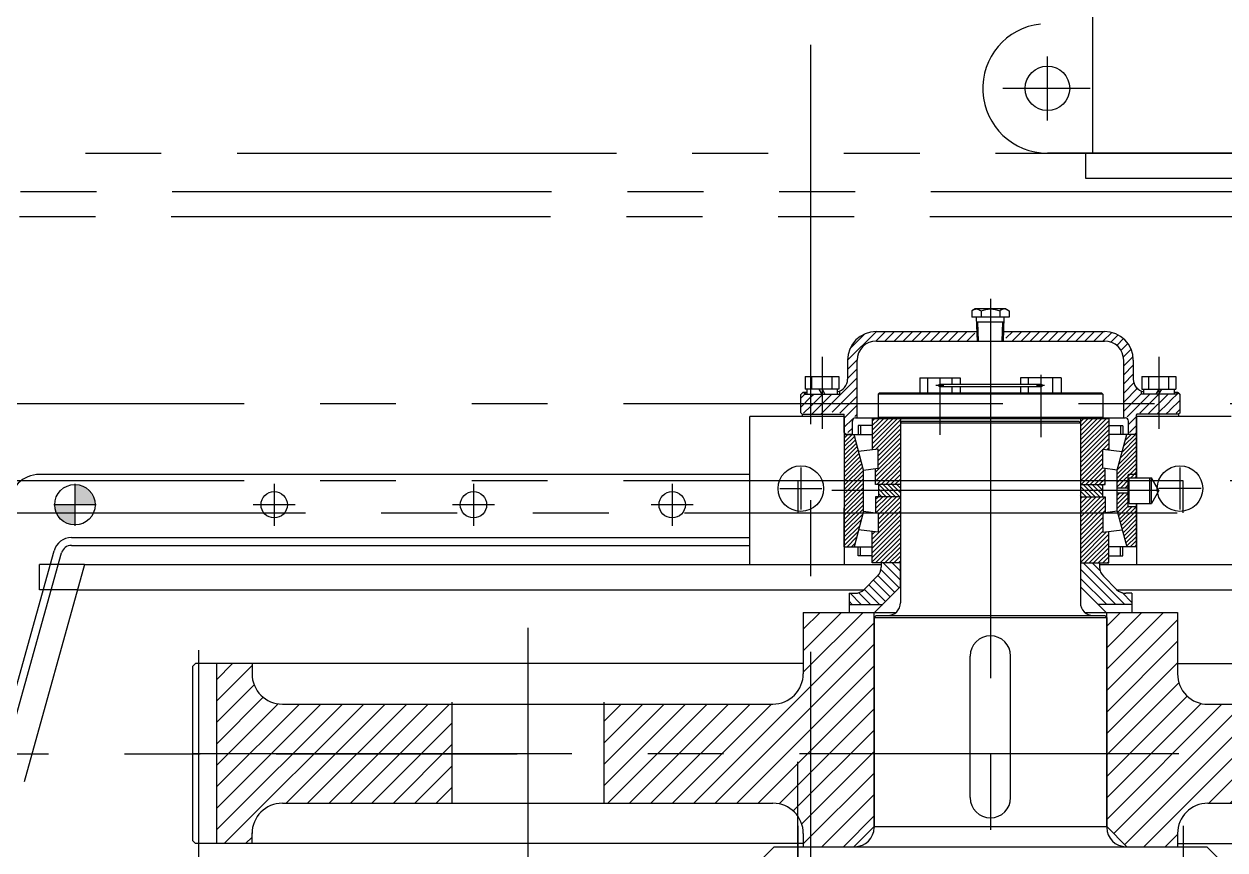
# Model space of a CAD drawing. Header units: millimetres. Extents: x 0 to 12600, y -343 to 8910.
# Drawn here: x 6729 to 7917, y 5411 to 6228 of the extents above; entities that cross this region are included whole.
import ezdxf

# ---------------------------------------------------------------- set-up
doc = ezdxf.new("R2010")
doc.units = ezdxf.units.MM
doc.header["$LTSCALE"] = 300
for name, pattern in [('F', [0.75, 0.5, -0.25]), ('G', [2, 1.25, -0.25, 0.25, -0.25]), ('K', [2.5, 1.25, -0.25, 0.25, -0.25, 0.25, -0.25])]:
    doc.linetypes.add(name, pattern=pattern)
for name, color, linetype in [('01', 7, 'Continuous'), ('02', 1, 'Continuous'), ('04', 2, 'F'), ('05', 142, 'G'), ('07', 6, 'K'), ('10', 1, 'Continuous'), ('11', 3, 'Continuous')]:
    doc.layers.add(name, color=color, linetype=linetype)
pattern_1 = [(225, (8758.306, 6442.174), (-10.6066, 10.6066), [])]
pattern_2 = [(225, (12916.6705, 7083.374), (-4.490128, 4.490128), [])]

# ---------------------------------------------------------------- blocks, each defined once
blk = doc.blocks.new('rtret')
at = {"layer": '05', "color": 142, "linetype": 'G'}
blk.add_line((8495.3, 1429.2), (8495.3, -3356.6), dxfattribs=at)
at = {"layer": '07', "color": 6, "linetype": 'K'}
for p, q in [((3428.3, 1322.3), (11765.3, 1322.3)), ((3364.3, 1284.3), (12267.3, 1284.3)), ((11238.3, 1259.3), (4609.3, 1259.3)), ((8673.3, 1172.4), (8673.3, 903.6)), ((9435.3, 1074.3), (7428.3, 1074.3)), ((9435.3, 998.3), (7428.3, 998.3)), ((8863.8, 998.3), (8482.8, 998.3)), ((8482.8, 998.3), (8482.8, 966.6)), ((8863.8, 966.6), (8863.8, 998.3)), ((6120.8, 966.6), (8482.8, 966.6)), ((8482.8, 966.6), (8863.8, 966.6)), ((6466.9, 728.4), (8205.3, 728.4))]:
    blk.add_line(p, q, dxfattribs=at)

msp = doc.modelspace()

# ---------------------------------------------------------------- hatches: boundary and pattern name
at = {"layer": '02', "linetype": 'Continuous'}
h = msp.add_hatch(dxfattribs=at)
h.set_pattern_fill('ANSI31', color=1, angle=-90, style=0)
h.set_pattern_definition([(225, (8707.1964, 6444.458), (-2.245064, 2.245064), [])])
h.paths.add_polyline_path([(7595.89, 5772.23), (7571.39, 5772.23), (7571.39, 5788.08), (7573.89, 5788.41), (7573.89, 5807.37), (7567.89, 5806.58), (7567.89, 5837.03), (7595.95, 5837.03), (7595.95, 5833.14), (7595.89, 5833.08)])
h.paths.add_polyline_path([(7573.89, 5725.09), (7573.89, 5744.05), (7571.39, 5744.38), (7571.39, 5760.23), (7595.89, 5760.23), (7595.89, 5694.79), (7567.89, 5694.79), (7567.89, 5725.88)])
h.paths.add_polyline_path([(7773.81, 5772.23), (7773.81, 5833.08), (7773.75, 5833.14), (7773.75, 5837.03), (7801.81, 5837.03), (7801.81, 5806.58), (7795.82, 5807.37), (7795.82, 5788.41), (7798.31, 5788.08), (7798.31, 5772.23)])
h.paths.add_polyline_path([(7773.81, 5760.23), (7798.31, 5760.23), (7798.31, 5744.38), (7795.82, 5744.05), (7795.82, 5725.09), (7801.81, 5725.88), (7801.81, 5694.79), (7773.81, 5694.79)])
at = {"layer": '02'}
h = msp.add_hatch(dxfattribs=at)
h.set_pattern_fill('_USER', color=256, scale=3, angle=-45, style=0, pattern_type=0)
h.set_pattern_definition([(225, (8758.306, 6442.1742), (-2.1213203, 2.1213203), [])])
h.paths.add_polyline_path([(7540.39, 5710.67), (7540.39, 5749.36), (7540.33, 5749.36), (7540.33, 5765.82), (7559.39, 5766.23), (7559.39, 5745.96), (7550.08, 5710.67)])
h.paths.add_polyline_path([(7540.33, 5766.23), (7540.33, 5783.11), (7540.39, 5783.11), (7540.39, 5821.79), (7550.08, 5821.79), (7559.39, 5786.5), (7559.39, 5766.23)])
h.paths.add_polyline_path([(7810.31, 5745.96), (7810.31, 5763.73), (7820.71, 5763.73), (7820.71, 5751.36, 0.4142136), (7821.71, 5750.36), (7828.31, 5750.36, -0.4142136), (7829.31, 5749.36), (7829.31, 5710.67), (7819.62, 5710.67)])
h.paths.add_polyline_path([(7810.31, 5768.73), (7810.31, 5786.5), (7819.62, 5821.79), (7829.31, 5821.79), (7829.31, 5783.11, -0.4142136), (7828.31, 5782.11, 0.4142136), (7829.31, 5783.11), (7829.31, 5778.93), (7822.05, 5778.93), (7822.05, 5766.23), (7820.71, 5766.23), (7820.71, 5781.11, -0.4142136), (7821.71, 5782.11, 0.4142136), (7820.71, 5781.11), (7820.71, 5768.73)])
h.paths.add_polyline_path([(7565.07, 5770.66), (7565.07, 5761.18), (7552.76, 5761.18), (7552.76, 5770.66)], flags=9)
at = {"layer": '02', "linetype": 'Continuous'}
h = msp.add_hatch(dxfattribs=at)
h.set_pattern_fill('ANSI31', color=1, scale=2, style=0)
h.set_pattern_definition([(135, (9893.5705, 5463.7033), (4.490128, 4.490128), [])])
h.paths.add_polyline_path([(7573.11, 5681.76, 0.1989124), (7576.83, 5690.74), (7576.83, 5694.98), (7595.75, 5694.98), (7595.75, 5671.27), (7578.31, 5653.77), (7545.13, 5653.82), (7545.13, 5664.92), (7551.01, 5664.87, 0.1999011), (7560.02, 5668.62)])
h.paths.add_polyline_path([(7809.63, 5668.62, 0.1999011), (7818.65, 5664.87), (7824.58, 5664.87), (7824.58, 5653.67), (7791.44, 5653.67), (7773.91, 5671.27), (7773.91, 5694.98), (7792.83, 5694.98), (7792.83, 5690.74, 0.1989124), (7796.55, 5681.76)])
at = {"layer": '02'}
h = msp.add_hatch(dxfattribs=at)
h.set_pattern_fill('_USER', color=256, scale=15, angle=-45, style=0, pattern_type=0)
h.set_pattern_definition(pattern_1)
h.paths.add_polyline_path([(7302.84, 5506.29), (7302.84, 5555.29), (7469.84, 5555.29, 0.4142317), (7499.84, 5585.29), (7499.83, 5645.79), (7569.84, 5645.79), (7569.84, 5506.29)])
h.paths.add_polyline_path([(7353.46, 5457.29), (7302.85, 5457.29), (7302.84, 5506.29), (7482.13, 5506.29)])
h.paths.add_polyline_path([(7469.85, 5457.29), (7353.46, 5457.29), (7482.13, 5506.29), (7569.84, 5506.29), (7569.85, 5454.96), (7499.85, 5423.11), (7499.85, 5427.29, 0.4141948)])
h.paths.add_polyline_path([(7499.85, 5414.29), (7499.85, 5423.11), (7569.85, 5454.96), (7569.85, 5434.29), (7549.85, 5414.29)])
h.paths.add_polyline_path([(6919.71, 5506.29), (6919.71, 5595.29), (6954.84, 5595.29), (6954.84, 5585.29, 0.4142004), (6984.84, 5555.29), (7152.84, 5555.29), (7152.84, 5506.29)])
h.paths.add_polyline_path([(6984.84, 5457.29, 0.4211466), (6954.85, 5426.58), (6954.85, 5417.29), (6919.71, 5417.29), (6919.71, 5506.29), (7152.84, 5506.29), (7152.85, 5457.29)])
h.paths.add_polyline_path([(7490.44, 5511.72), (7490.44, 5502.24), (7478.13, 5502.24), (7478.13, 5511.72)], flags=9)
h = msp.add_hatch(dxfattribs=at)
h.set_pattern_fill('_USER', color=256, scale=15, angle=-45, style=0, pattern_type=0)
h.set_pattern_definition(pattern_1)
h.paths.add_polyline_path([(7799.85, 5506.29), (7799.85, 5640.79), (7799.84, 5640.81), (7799.84, 5645.79), (7824.58, 5645.79), (7869.87, 5645.79), (7869.86, 5585.07, 0.4142693), (7899.87, 5555.07), (8095.13, 5555.09), (8095.14, 5555.07), (8096.16, 5551.38), (8096.44, 5547.95), (8096.08, 5544.73), (8095.26, 5541.71), (8094.16, 5538.83), (8092.99, 5536.06), (8091.91, 5533.38), (8091.13, 5530.73), (8090.83, 5528.08), (8091.13, 5525.42), (8091.94, 5522.72), (8093.08, 5520), (8094.38, 5517.26), (8095.69, 5514.51), (8096.83, 5511.74), (8097.64, 5508.97), (8097.93, 5506.29)])
h.paths.add_polyline_path([(7819.87, 5414.29), (7799.85, 5434.31), (7799.85, 5506.29), (8097.93, 5506.29), (8097.94, 5506.19), (8097.64, 5503.41), (8096.83, 5500.64), (8095.69, 5497.86), (8094.38, 5495.08), (8093.08, 5492.3), (8091.94, 5489.52), (8091.13, 5486.75), (8090.83, 5483.97), (8091.13, 5481.19), (8091.91, 5478.38), (8092.99, 5475.54), (8094.16, 5472.62), (8095.26, 5469.62), (8096.08, 5466.52), (8096.44, 5463.28), (8096.16, 5459.89), (8095.42, 5457.29), (7899.85, 5457.29, 0.4141948), (7869.85, 5427.29), (7869.85, 5414.29)])
at = {"layer": '07'}
h = msp.add_hatch(color=256, dxfattribs=at)
h.paths.add_polyline_path([(6799.74, 5752.29), (6779.74, 5752.29), (6779.74, 5772.29, -0.4142136)])
h.paths.add_polyline_path([(6779.74, 5732.29, -0.4142136), (6759.74, 5752.29), (6779.74, 5752.29)])
at = {"layer": '10'}
h = msp.add_hatch(dxfattribs=at)
h.set_pattern_fill('ANSI31', color=256, scale=2, angle=-90, style=0)
h.set_pattern_definition(pattern_2)
h.paths.add_polyline_path([(7497.34, 5862.19), (7499.84, 5864.69), (7500.64, 5864.69), (7500.64, 5862.69), (7507.34, 5862.69), (7507.34, 5842.69), (7498.84, 5842.69), (7497.34, 5844.19)])
h.paths.add_polyline_path([(7539.91, 5842.69), (7529.34, 5842.69), (7529.34, 5862.69), (7535.64, 5862.69), (7535.64, 5865.61, 0.3059049), (7543.59, 5877.39), (7543.59, 5895.14, -0.4142136), (7572.09, 5923.64), (7669.27, 5923.64), (7669.51, 5915.94), (7670.14, 5915.94), (7670.14, 5914.14), (7572.09, 5914.14, 0.4142136), (7553.09, 5895.14), (7553.09, 5839.64), (7551.54, 5839.64, 0.4142136), (7548.34, 5836.44), (7548.34, 5823.64), (7542.01, 5823.64), (7540.41, 5825.24), (7540.41, 5842.19, 0.4142136)])
h.paths.add_polyline_path([(7699.54, 5914.14), (7699.54, 5915.94), (7700.17, 5915.94), (7700.41, 5923.64), (7797.59, 5923.64, -0.4142136), (7826.09, 5895.14), (7826.09, 5877.39, 0.3059049), (7834.04, 5865.61), (7834.04, 5862.69), (7840.34, 5862.69), (7840.34, 5842.69), (7829.76, 5842.69, 0.4142136), (7829.26, 5842.19), (7829.26, 5825.24), (7827.66, 5823.64), (7821.34, 5823.64), (7821.34, 5836.44, 0.4142136), (7818.14, 5839.64), (7816.59, 5839.64), (7816.59, 5895.14, 0.4142136), (7797.59, 5914.14)])
h.paths.add_polyline_path([(7872.34, 5844.19), (7870.84, 5842.69), (7862.34, 5842.69), (7862.34, 5862.69), (7869.04, 5862.69), (7869.04, 5864.69), (7869.84, 5864.69), (7872.34, 5862.19)])
h = msp.add_hatch(dxfattribs=at)
h.set_pattern_fill('ANSI31', color=256, scale=2, angle=-90, style=0)
h.set_pattern_definition(pattern_2)
h.paths.add_polyline_path([(7528.36, 5847.71), (7518.36, 5847.71), (7518.36, 5859.62), (7518.36, 5859.62), (7518.36, 5861.71), (7528.36, 5861.71)])
h.paths.add_polyline_path([(7526.36, 5847.71), (7526.37, 5841.69), (7518.36, 5841.69), (7518.36, 5847.71), (7518.36, 5847.71)])
h.paths.add_polyline_path([(7508.37, 5841.69), (7507.58, 5841.69), (7507.59, 5861.71), (7508.36, 5861.71)])
h.paths.add_polyline_path([(7510.36, 5847.71), (7518.36, 5847.71), (7518.36, 5841.69), (7510.37, 5841.69)])
h.paths.add_polyline_path([(7508.36, 5861.71), (7518.36, 5861.71), (7518.36, 5861.71), (7518.36, 5859.62), (7518.36, 5859.62), (7518.36, 5847.71), (7508.36, 5847.71)])
h.paths.add_polyline_path([(7508.36, 5847.71), (7510.36, 5847.71), (7510.37, 5841.69), (7508.37, 5841.69)])
h.paths.add_polyline_path([(7529.36, 5841.69), (7528.37, 5841.69), (7528.36, 5861.71), (7529.36, 5861.71)])
h = msp.add_hatch(dxfattribs=at)
h.set_pattern_fill('ANSI31', color=256, scale=2, angle=-90, style=0)
h.set_pattern_definition(pattern_2)
h.paths.add_polyline_path([(7851.34, 5861.69), (7862.11, 5861.69), (7862.11, 5841.69), (7851.34, 5841.69)])
h.paths.add_polyline_path([(7851.34, 5841.69), (7840.34, 5841.69), (7840.34, 5861.69), (7851.34, 5861.69)])
at = {"layer": '11', "linetype": 'Continuous'}
h = msp.add_hatch(dxfattribs=at)
h.set_pattern_fill('ANSI31', color=3, style=0)
h.set_pattern_definition([(135, (8707.1964, 6444.458), (2.245064, 2.245064), [])])
h.paths.add_polyline_path([(7595.89, 5772.23), (7595.89, 5760.23), (7574.19, 5760.23), (7574.19, 5766.23), (7574.19, 5772.23)])
h.paths.add_polyline_path([(7773.81, 5760.23), (7773.81, 5772.23), (7795.51, 5772.23), (7795.51, 5766.23), (7795.51, 5760.23)])

# ---------------------------------------------------------------- linework, layer by layer
for p, q in [((7572.09, 5923.64), (7671.67, 5923.64)), ((7572.09, 5914.14), (7797.59, 5914.14)), ((7698.01, 5923.64), (7797.59, 5923.64)), ((7543.59, 5895.14), (7543.59, 5876.39)), ((7553.09, 5838.19), (7553.09, 5895.14)), ((7816.59, 5838.19), (7816.59, 5895.14)), ((7826.09, 5895.14), (7826.09, 5876.39)), ((7499.84, 5863.69), (7497.34, 5861.19)), ((7497.34, 5843.19), (7497.34, 5861.19)), ((7500.66, 5863.71), (7500.66, 5861.71)), ((7500.66, 5861.71), (7535.66, 5861.71)), ((7535.66, 5864.62), (7535.66, 5861.71)), ((7834.04, 5864.61), (7834.04, 5861.69)), ((7869.04, 5861.69), (7834.04, 5861.69)), ((7866.44, 5863.69), (7869.84, 5863.69)), ((7869.04, 5863.69), (7869.04, 5861.69)), ((7869.84, 5863.69), (7872.34, 5861.19)), ((7872.34, 5843.15), (7872.34, 5861.15)), ((7497.34, 5843.19), (7498.84, 5841.69)), ((7872.34, 5843.19), (7870.84, 5841.69)), ((7498.84, 5841.69), (7540.41, 5841.69)), ((7540.41, 5823.79), (7540.41, 5841.69)), ((7548.34, 5822.19), (7548.34, 5834.99)), ((7551.54, 5838.19), (7574.32, 5838.19)), ((7567.89, 5837.67), (7567.89, 5806.58)), ((7567.89, 5837.67), (7801.81, 5837.67)), ((7595.95, 5837.67), (7595.95, 5694.79)), ((7773.75, 5837.67), (7773.75, 5694.79)), ((7795.38, 5838.19), (7818.14, 5838.19)), ((7801.81, 5837.67), (7801.81, 5806.58)), ((7821.34, 5822.19), (7821.34, 5834.99)), ((7829.28, 5823.81), (7829.28, 5841.3)), ((7870.84, 5841.69), (7829.76, 5841.69)), ((7540.39, 5821.79), (7567.89, 5821.79)), ((7559.39, 5786.5), (7550.08, 5821.79)), ((7829.31, 5821.79), (7801.81, 5821.79)), ((7810.31, 5786.5), (7819.62, 5821.79)), ((7829.31, 5778.93), (7829.31, 5821.79)), ((7573.89, 5807.37), (7554.48, 5804.81)), ((7573.89, 5788.41), (7573.89, 5807.37)), ((7795.82, 5788.41), (7795.82, 5807.37)), ((7795.82, 5807.37), (7815.22, 5804.81)), ((7559.39, 5786.5), (7573.89, 5788.41)), ((7559.39, 5745.96), (7559.39, 5786.5)), ((7571.39, 5772.23), (7571.39, 5788.08)), ((7810.31, 5786.5), (7795.82, 5788.41)), ((7798.31, 5772.23), (7798.31, 5788.08)), ((7810.31, 5745.96), (7810.31, 5786.5)), ((7595.89, 5772.23), (7571.39, 5772.23)), ((7574.19, 5772.23), (7574.19, 5760.23)), ((7773.81, 5772.23), (7798.31, 5772.23)), ((7795.51, 5772.23), (7795.51, 5760.23)), ((7571.39, 5760.23), (7571.39, 5744.38)), ((7595.89, 5760.23), (7571.39, 5760.23)), ((7773.81, 5760.23), (7798.31, 5760.23)), ((7798.31, 5760.23), (7798.31, 5744.38)), ((7540.39, 5710.67), (7540.39, 5749.36)), ((7829.31, 5710.67), (7829.31, 5753.53)), ((7559.39, 5745.96), (7550.08, 5710.67)), ((7559.39, 5745.96), (7573.89, 5744.05)), ((7573.89, 5744.05), (7573.89, 5725.09)), ((7810.31, 5745.96), (7795.82, 5744.05)), ((7795.82, 5744.05), (7795.82, 5725.09)), ((7810.31, 5745.96), (7819.62, 5710.67)), ((7573.89, 5725.09), (7554.48, 5727.65)), ((7567.89, 5694.79), (7567.89, 5725.88)), ((7795.82, 5725.09), (7815.22, 5727.65)), ((7801.81, 5694.79), (7801.81, 5725.88)), ((7540.39, 5710.67), (7567.89, 5710.67)), ((7829.31, 5710.67), (7801.81, 5710.67)), ((7595.89, 5694.79), (7567.89, 5694.79)), ((7576.83, 5694.79), (7576.83, 5690.68)), ((7773.78, 5694.79), (7801.81, 5694.79)), ((7792.83, 5694.79), (7792.83, 5690.55)), ((7573.04, 5681.69), (7560.09, 5668.59)), ((7796.62, 5681.69), (7809.56, 5668.59)), ((7545.13, 5664.82), (7545.13, 5645.82)), ((7545.13, 5664.82), (7550.77, 5664.77)), ((7595.75, 5671.27), (7570.39, 5645.81)), ((7595.75, 5671.27), (7595.87, 5671.27)), ((7773.78, 5671.27), (7773.91, 5671.27)), ((7773.91, 5671.27), (7799.31, 5645.77)), ((7824.58, 5664.77), (7818.77, 5664.77)), ((7824.58, 5664.77), (7824.58, 5645.77)), ((7499.83, 5645.79), (7499.84, 5585.29)), ((7499.84, 5645.79), (7591.39, 5645.79)), ((7569.85, 5434.29), (7569.84, 5645.79)), ((7778.31, 5645.79), (7869.84, 5645.79)), ((7799.85, 5434.31), (7799.84, 5645.81)), ((7869.87, 5645.79), (7869.86, 5585.07)), ((6898.99, 5595.29), (6895.99, 5592.29)), ((7499.84, 5595.29), (6898.99, 5595.29)), ((6919.71, 5595.29), (6919.71, 5417.29)), ((6954.84, 5595.29), (6954.84, 5585.29)), ((7869.86, 5595.29), (8215.71, 5595.29)), ((6895.99, 5592.29), (6895.99, 5420.29)), ((7152.85, 5457.29), (7152.84, 5557.29)), ((7302.85, 5457.3), (7302.84, 5557.29)), ((6984.84, 5555.29), (7469.84, 5555.29)), ((6984.84, 5457.29), (7469.84, 5457.29)), ((6954.85, 5417.29), (6954.85, 5428)), ((7499.85, 5427.29), (7499.85, 5414.29)), ((7869.85, 5427.29), (7869.85, 5414.29)), ((6895.99, 5420.29), (6898.99, 5417.29)), ((7499.85, 5417.29), (6898.99, 5417.29)), ((7869.85, 5417.29), (8212.27, 5417.29)), ((7499.85, 5414.29), (7869.85, 5414.29))]:
    msp.add_line(p, q)
msp.add_circle((7741.24, 6163.89), 22)
for centre, radius, start, end in [((7572.09, 5895.14), 19, 90, 180), ((7797.59, 5895.14), 19, 0, 90), ((7530.89, 5876.39), 12.7, 281.6932, 0), ((7838.79, 5876.39), 12.7, 180, 258.41964), ((7551.54, 5834.99), 3.2, 90, 180), ((7818.14, 5834.99), 3.2, 0, 90), ((7829.76, 5841.19), 0.5, 90, 180), ((7564.55, 5690.56), 12.28, 314.19263, 359.96717), ((7805.4, 5690.68), 12.58, 180.03189, 225.67966), ((7551.01, 5677.47), 12.7, 270, 315), ((7818.77, 5677.77), 13, 224.89104, 270), ((6984.84, 5585.29), 30, 180.00257, 270), ((7469.84, 5585.29), 30, 270, 0.00356), ((6984.84, 5427.29), 30, 90, 179.99743), ((7469.85, 5427.29), 30, 0.00368, 90), ((7899.85, 5427.29), 30, 90, 179.99632)]:
    msp.add_arc(centre, radius, start, end)
at = {"layer": '01'}
for p, q in [((7785.74, 6265.17), (7785.74, 6099.89)), ((7501.59, 5879.21), (7535.12, 5879.21)), ((7501.59, 5879.21), (7501.6, 5866.71)), ((7508.36, 5866.71), (7508.36, 5879.21)), ((7528.36, 5866.71), (7528.36, 5879.21)), ((7535.12, 5879.21), (7535.13, 5866.71)), ((7615.06, 5877.67), (7615.06, 5862.67)), ((7615.06, 5877.67), (7655.04, 5877.67)), ((7623.05, 5862.67), (7623.05, 5877.67)), ((7647.05, 5871.5), (7647.05, 5877.67)), ((7655.04, 5877.67), (7655.04, 5871.5)), ((7714.66, 5877.67), (7714.66, 5871.5)), ((7754.64, 5877.67), (7714.66, 5877.67)), ((7722.65, 5871.5), (7722.65, 5877.67)), ((7746.65, 5862.67), (7746.65, 5877.67)), ((7754.64, 5877.67), (7754.64, 5862.67)), ((7834.58, 5879.2), (7834.57, 5866.7)), ((7834.58, 5879.2), (7868.11, 5879.19)), ((7841.34, 5866.7), (7841.34, 5879.2)), ((7861.34, 5866.69), (7861.34, 5879.19)), ((7868.11, 5879.19), (7868.1, 5866.69)), ((7535.13, 5866.71), (7501.6, 5866.71)), ((7503.26, 5866.71), (7503.26, 5861.71)), ((7518.36, 5861.71), (7515.47, 5866.71)), ((7518.36, 5866.71), (7521.25, 5861.71)), ((7533.46, 5866.71), (7533.46, 5861.71)), ((7635.05, 5871.5), (7734.65, 5871.5)), ((7734.65, 5868.84), (7635.05, 5868.84)), ((7647.05, 5862.67), (7647.05, 5868.84)), ((7655.04, 5868.84), (7655.04, 5862.67)), ((7714.66, 5868.84), (7714.66, 5862.67)), ((7722.65, 5862.67), (7722.65, 5868.84)), ((7834.57, 5866.7), (7868.1, 5866.69)), ((7836.24, 5866.7), (7836.24, 5861.7)), ((7851.34, 5866.69), (7848.45, 5861.69)), ((7851.34, 5861.69), (7854.23, 5866.69)), ((7866.44, 5866.69), (7866.44, 5861.69)), ((7503.26, 5861.71), (7518.36, 5861.71)), ((7573.85, 5861.67), (7574.85, 5862.67)), ((7795.85, 5861.67), (7573.85, 5861.67)), ((7573.85, 5861.67), (7573.85, 5838.67)), ((7794.85, 5862.67), (7574.85, 5862.67)), ((7794.85, 5862.67), (7795.85, 5861.67)), ((7795.85, 5861.67), (7795.85, 5838.67)), ((7866.44, 5861.69), (7851.34, 5861.69)), ((7498.84, 5841.69), (7498.84, 5839.69)), ((7795.85, 5838.67), (7573.85, 5838.67)), ((7574.85, 5837.67), (7573.85, 5838.67)), ((7794.85, 5837.67), (7574.85, 5837.67)), ((7595.89, 5833.29), (7597.39, 5834.79)), ((7595.89, 5833.29), (7595.89, 5655.49)), ((7595.95, 5833.29), (7773.81, 5833.29)), ((7597.39, 5834.79), (7772.31, 5834.79)), ((7773.81, 5833.29), (7772.31, 5834.79)), ((7773.81, 5833.29), (7773.81, 5655.49)), ((7795.85, 5838.67), (7794.85, 5837.67)), ((7870.84, 5841.69), (7870.84, 5839.69)), ((7540.41, 5823.79), (7542.01, 5822.19)), ((7542.01, 5822.19), (7548.34, 5822.19)), ((7829.35, 5821.79), (7813.4, 5821.79)), ((7821.34, 5822.19), (7827.66, 5822.19)), ((7829.28, 5823.81), (7827.66, 5822.19)), ((7820.71, 5781.11), (7820.71, 5751.36)), ((7822.05, 5753.53), (7822.05, 5778.93)), ((7822.05, 5778.93), (7844.05, 5778.93)), ((7842.05, 5778.93), (7842.05, 5753.53)), ((7844.05, 5753.53), (7844.05, 5778.93)), ((7851.38, 5766.23), (7844.05, 5778.93)), ((7851.38, 5766.23), (7844.05, 5753.53)), ((7822.05, 5753.53), (7844.05, 5753.53)), ((6776.24, 5719.79), (7446.84, 5719.79)), ((6776.24, 5712.09), (7446.84, 5712.09)), ((6706, 5516.11), (6759.19, 5706.85)), ((6713.41, 5514.04), (6766.6, 5704.78)), ((6789.36, 5693.29), (7576.83, 5693.29)), ((7595.78, 5694.79), (7595.78, 5671.27)), ((7773.88, 5694.79), (7773.88, 5671.27)), ((7792.83, 5693.29), (8219.58, 5693.29)), ((6782.38, 5668.29), (7559.8, 5668.29)), ((7809.86, 5668.29), (8219.58, 5668.29)), ((7569.85, 5640.79), (7571.85, 5642.79)), ((7569.85, 5640.79), (7799.85, 5640.79)), ((7569.85, 5640.79), (7569.85, 5433.29)), ((7571.85, 5642.79), (7797.85, 5642.79)), ((7799.85, 5640.79), (7797.85, 5642.79)), ((7799.85, 5640.79), (7799.85, 5433.29)), ((7684.84, 5622.79), (7684.84, 5622.79)), ((7664.84, 5462.79), (7664.84, 5602.79)), ((7704.84, 5462.79), (7704.84, 5602.79)), ((7684.84, 5442.79), (7684.84, 5442.79)), ((7569.85, 5434.29), (7549.85, 5414.29)), ((7569.85, 5434.29), (7799.85, 5434.31)), ((7799.85, 5434.31), (7819.85, 5414.31)), ((7471.05, 5414.29), (7459.05, 5402.29)), ((7471.05, 5414.29), (7898.66, 5414.29)), ((7898.66, 5414.29), (7910.66, 5402.29))]:
    msp.add_line(p, q, dxfattribs=at)
at = {"layer": '01', "color": 7, "linetype": 'Continuous'}
for p, q in [((8191.74, 6099.89), (7741.24, 6099.89)), ((7779.24, 6074.89), (7779.24, 6099.89)), ((8191.74, 6074.89), (7779.24, 6074.89)), ((7669.64, 5945.84), (7666.39, 5943.97)), ((7666.39, 5943.97), (7666.39, 5937.84)), ((7703.29, 5937.84), (7666.39, 5937.84)), ((7700.04, 5945.84), (7669.64, 5945.84)), ((7671.24, 5937.84), (7671.24, 5937.49)), ((7671.97, 5914.14), (7671.24, 5937.49)), ((7675.61, 5943.97), (7675.61, 5937.84)), ((7694.06, 5943.97), (7694.06, 5937.84)), ((7697.71, 5914.14), (7698.44, 5937.49)), ((7698.44, 5937.84), (7698.44, 5937.49)), ((7700.04, 5945.84), (7703.29, 5943.97)), ((7703.29, 5943.97), (7703.29, 5937.84)), ((7671.97, 5914.14), (7697.71, 5914.14)), ((7499.84, 5863.69), (7503.26, 5863.69)), ((7540.34, 5839.69), (7446.84, 5839.69)), ((7446.84, 5693.29), (7446.84, 5839.69)), ((7540.34, 5839.69), (7540.34, 5693.29)), ((7567.89, 5830.5), (7554, 5830.5)), ((7554, 5830.5), (7554, 5821.79)), ((7556.31, 5830.5), (7556.31, 5821.79)), ((7801.81, 5830.5), (7815.7, 5830.5)), ((7813.4, 5830.5), (7813.4, 5821.79)), ((7815.7, 5830.45), (7815.7, 5821.74)), ((7829.34, 5839.69), (7829.34, 5778.93)), ((7922.84, 5839.69), (7829.34, 5839.69)), ((7446.84, 5782.29), (6744.81, 5782.29)), ((7828.31, 5782.11), (7821.71, 5782.11)), ((7820.71, 5768.73), (7810.31, 5768.73)), ((7820.71, 5763.73), (7810.31, 5763.73)), ((7828.31, 5750.36), (7821.71, 5750.36)), ((7829.34, 5753.53), (7829.34, 5693.29)), ((7554, 5701.97), (7554, 5710.67)), ((7567.89, 5701.97), (7554, 5701.97)), ((7556.31, 5701.97), (7556.31, 5710.67)), ((7801.81, 5701.97), (7815.7, 5701.97)), ((7813.4, 5701.97), (7813.4, 5710.67)), ((7815.7, 5701.97), (7815.7, 5710.67)), ((6789.36, 5693.29), (6729.4, 5478.29)), ((7545.13, 5653.82), (7578.36, 5653.81)), ((7824.58, 5653.82), (7791.29, 5653.81)), ((7545.13, 5645.79), (7591.39, 5645.79)), ((7778.31, 5645.79), (7824.58, 5645.79)), ((7899.87, 5555.07), (8095.41, 5555.09)), ((7899.85, 5457.29), (8095.42, 5457.29))]:
    msp.add_line(p, q, dxfattribs=at)
for centre, radius in [((7635.05, 5870.17), 1.33), ((7734.65, 5870.17), 1.33), ((7497.44, 5768.29), 22.5), ((7872.24, 5768.29), 22.5), ((6779.74, 5752.29), 20), ((6976.74, 5752.29), 13), ((7173.74, 5752.29), 13), ((7370.24, 5752.29), 13)]:
    msp.add_circle(centre, radius, dxfattribs=at)
at = {"layer": '01'}
for centre, radius, start, end in [((7741.24, 6163.89), 64, 96.27929, 270), ((6776.24, 5702.09), 17.7, 90, 164.41833), ((6776.24, 5702.09), 10, 90, 164.41833), ((7583.19, 5655.49), 12.7, 270, 0), ((7786.51, 5655.49), 12.7, 180, 270), ((7684.84, 5602.79), 20, 90, 180), ((7684.84, 5602.79), 20, 0, 90), ((7684.84, 5462.79), 20, 180, 270), ((7684.84, 5462.79), 20, 270, 0), ((7550.85, 5433.29), 19, 270, 0), ((7818.85, 5433.29), 19, 180, 270)]:
    msp.add_arc(centre, radius, start, end, dxfattribs=at)
at = {"layer": '01', "color": 7, "linetype": 'Continuous'}
for centre, radius, start, end in [((7572.09, 5895.14), 28.5, 90, 180), ((7797.59, 5895.14), 28.5, 0, 90), ((7828.31, 5783.11), 1, 270, 0), ((6744.81, 5752.29), 30, 90, 180), ((7821.71, 5781.11), 1, 90, 180), ((7821.71, 5781.11), 1, 90, 180), ((7821.71, 5751.36), 1, 180, 270), ((7828.31, 5749.36), 1, 0, 90), ((7899.86, 5585.07), 30, 179.99644, 270.00736)]:
    msp.add_arc(centre, radius, start, end, dxfattribs=at)
at = {"layer": '01'}
for points in [[(7668.01, 5944.9), (7671, 5945.84), (7675.61, 5943.97)], [(7675.61, 5943.97), (7684.84, 5945.84), (7694.06, 5943.97)], [(7701.66, 5944.9), (7698.68, 5945.84), (7694.06, 5943.97)]]:
    msp.add_spline(points, degree=3, dxfattribs=at)
at = {"layer": '04', "color": 2, "linetype": 'F'}
for p, q in [((7698.29, 5932.84), (7671.38, 5932.84)), ((7673.13, 5914.14), (7672.55, 5932.84)), ((7696.55, 5914.14), (7697.13, 5932.84)), ((6744.74, 5668.29), (6744.74, 5693.29))]:
    msp.add_line(p, q, dxfattribs=at)
at = {"layer": '04'}
for p, q in [((6789.36, 5693.29), (6744.74, 5693.29)), ((6782.38, 5668.29), (6744.74, 5668.29))]:
    msp.add_line(p, q, dxfattribs=at)
at = {"layer": '05'}
for p, q in [((7741.24, 6132.08), (7741.24, 6195.41)), ((7783.58, 6163.89), (7697.28, 6163.89)), ((7518.36, 5868.81), (7518.36, 5859.62)), ((7638.76, 5870.17), (7630.83, 5870.17)), ((7738.35, 5870.17), (7730.42, 5870.17)), ((7851.34, 5868.79), (7851.34, 5859.6)), ((7497.44, 5789.12), (7497.44, 5747.46)), ((7872.24, 5789.12), (7872.24, 5747.46)), ((6779.74, 5773.12), (6779.74, 5731.46)), ((6976.74, 5773.12), (6976.74, 5731.46)), ((7173.74, 5773.12), (7173.74, 5731.46)), ((7370.24, 5773.12), (7370.24, 5731.46)), ((7476.61, 5768.29), (7518.27, 5768.29)), ((7851.38, 5766.23), (7528.22, 5766.23)), ((7893.07, 5768.29), (7851.41, 5768.29)), ((6800.57, 5752.29), (6758.91, 5752.29)), ((6997.57, 5752.29), (6955.91, 5752.29)), ((7194.57, 5752.29), (7152.91, 5752.29)), ((7391.07, 5752.29), (7349.41, 5752.29)), ((6895.99, 5506.29), (8524.22, 5506.29)), ((7494.21, 5498.29), (7494.21, 5004.18))]:
    msp.add_line(p, q, dxfattribs=at)
at = {"layer": '05', "color": 4, "linetype": 'G'}
for p, q in [((7684.84, 5955.95), (7684.84, 4678.98)), ((7518.37, 5898.49), (7518.36, 5827.26)), ((7851.34, 5898.47), (7851.34, 5827.24)), ((7635.05, 5821.49), (7635.05, 5877.67)), ((7734.65, 5880.73), (7734.65, 5819.12)), ((7227.85, 5368.72), (7227.84, 5630.51)), ((6901.85, 5608.64), (6901.85, 5400.88)), ((7494.35, 5434.99), (7494.35, 5041.34)), ((7875.35, 5434.99), (7875.35, 5041.34))]:
    msp.add_line(p, q, dxfattribs=at)

# ---------------------------------------------------------------- block references
msp.add_blockref('rtret', (-988.27, 4777.6))

doc.saveas('drawing.dxf')
